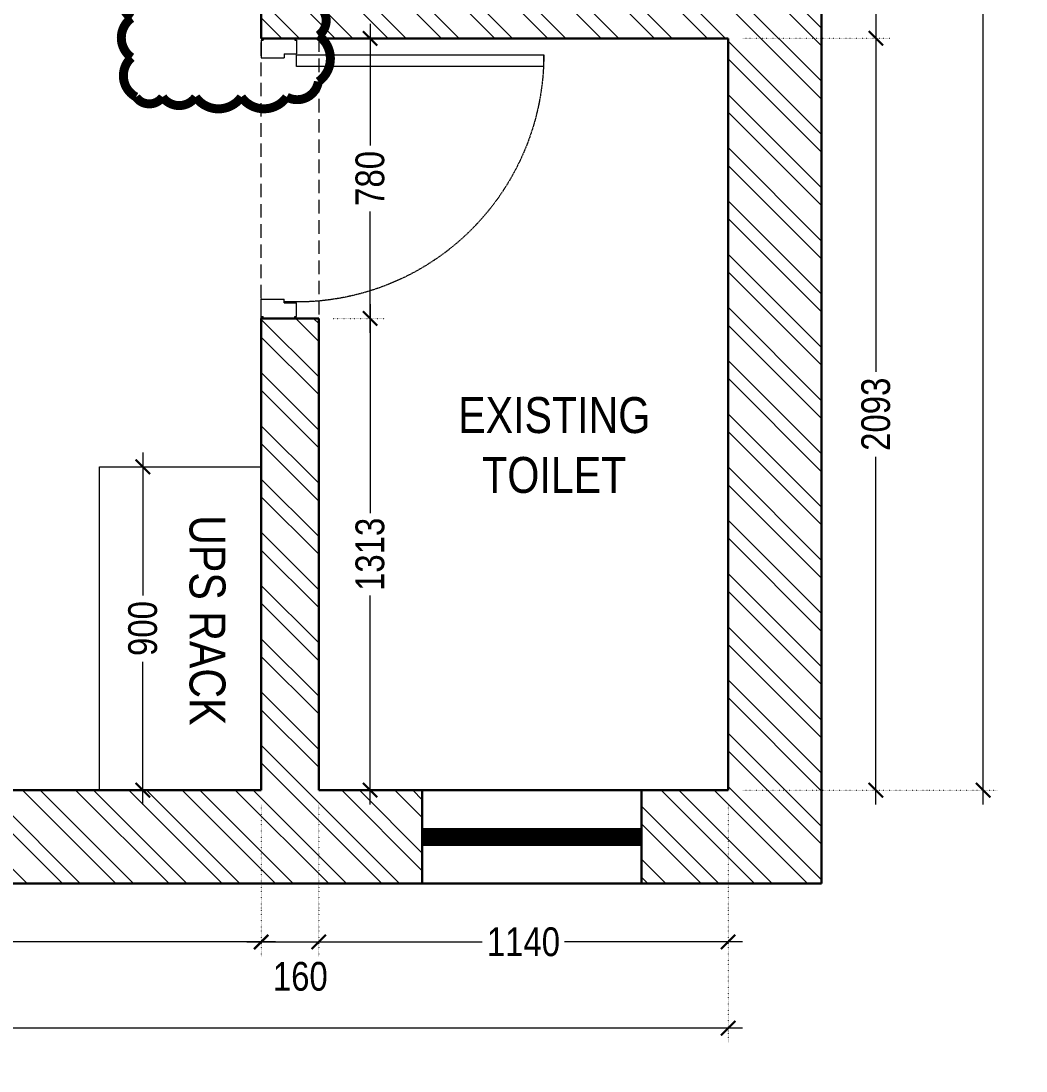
# Model space of a CAD drawing. Header units: millimetres. Extents: x -49972 to -35289, y -2918842 to -2908283.
# Drawn here: x -38088 to -35289, y -2918777 to -2915855 of the extents above; entities that cross this region are included whole.
import ezdxf

# ---------------------------------------------------------------- set-up
doc = ezdxf.new("R2010")
doc.units = ezdxf.units.MM
doc.header["$LTSCALE"] = 12
doc.header["$MEASUREMENT"] = 0
doc.header["$PDMODE"] = 3
doc.linetypes.add('DOT2', pattern=[0.125, 0, -0.125])
doc.linetypes.add('HIDDEN2', pattern=[0.1875, 0.125, -0.0625])
doc.layers.get('0').update_dxf_attribs({"lineweight": 25})
for name, color, linetype, lineweight in [('A-WALL', 93, 'Continuous', 30), ('Door', 34, 'Continuous', 20), ('LENS-DOOR', 34, 'Continuous', 20), ('LENS-TEXT', 31, 'Continuous', 5), ('LENS_DIMENSION', 193, 'Continuous', 0), ('LENS_DOOR_LINTEL', 32, 'HIDDEN2', 5), ('LK-FF&E WALL', 1, 'Continuous', 9), ('LN-HATCH', 251, 'Continuous', 0)]:
    doc.layers.add(name, color=color, linetype=linetype, lineweight=lineweight)
doc.styles.add('LK TXT', font='Gill Sans MT Condensed Regular.ttf')
doc.styles.get("Standard").update_dxf_attribs({"font": 'Arial Narrow.ttf'})
doc.dimstyles.new('Working', dxfattribs={"dimscale": 0.8, "dimtxt": 100, "dimasz": 50, "dimexe": 50, "dimexo": 50, "dimgap": 25, "dimtad": 0, "dimdec": 0, "dimzin": 0, "dimdsep": 46, "dimtxsty": 'Standard', "dimblk": 'ARCHTICK', "dimcen": 0, "dimdle": 50, "dimclrd": 250, "dimclre": 8, "dimclrt": 7, "dimadec": 0, "dimazin": 0, "dimtfac": 1, "dimtdec": 0, "dimtofl": 0, "dimtmove": 1, "dimatfit": 3, "dimfxl": 3, "dimtolj": 1, "dimlwd": 5, "dimlwe": 0, "dimarcsym": 0})

# ---------------------------------------------------------------- blocks, each defined once
blk = doc.blocks.new('*U13')
at = {"layer": 'Door'}
for p, q in [((547491.5, 1778573.8), (547491.5, 1779235.3)), ((547522.8, 1779235.3), (547491.5, 1779235.3)), ((547522.8, 1779235.3), (547522.8, 1778573.8)), ((547447.3, 1778568.6), (547452.5, 1778568.6)), ((547447.3, 1778484.1), (547447.3, 1778568.6)), ((547452.5, 1778573.8), (547488.9, 1778573.8)), ((547452.5, 1778568.6), (547452.5, 1778573.8)), ((547488.9, 1778539.9), (547488.9, 1778573.8)), ((547522.8, 1778573.8), (547491.5, 1778573.8)), ((548192.1, 1778573.8), (548155.6, 1778573.8)), ((548155.6, 1778539.9), (548155.6, 1778573.8)), ((548192.1, 1778568.6), (548192.1, 1778573.8)), ((548197.3, 1778568.6), (548192.1, 1778568.6)), ((548197.3, 1778484.1), (548197.3, 1778568.6)), ((547488.9, 1778539.9), (547499.3, 1778539.9)), ((547499.3, 1778478.9), (547499.3, 1778539.9)), ((548145.2, 1778478.9), (548145.2, 1778539.9)), ((548155.6, 1778539.9), (548145.2, 1778539.9)), ((547447.3, 1778484.1), (547452.5, 1778484.1)), ((547452.5, 1778478.9), (547452.5, 1778484.1)), ((547452.5, 1778478.9), (547499.3, 1778478.9)), ((548192.1, 1778478.9), (548145.2, 1778478.9)), ((548192.1, 1778478.9), (548192.1, 1778484.1)), ((548197.3, 1778484.1), (548192.1, 1778484.1))]:
    blk.add_line(p, q, dxfattribs=at)
at = {"layer": 'Door', "color": 7, "linetype": 'HIDDEN2', "extrusion": (0, 0, -1)}
blk.add_ellipse((547491.5, 1778573.8), major_axis=(661.5, 0), ratio=1, start_param=-1.570791, end_param=0.051209, dxfattribs=at)
blk = doc.blocks.new('chennai mugappair existignd')
at = {"layer": 'LN-HATCH'}
h = blk.add_hatch(dxfattribs=at)
h.set_pattern_fill('ANSI32', color=256, scale=11, angle=90)
h.set_pattern_definition([(135, (-53798.23, 2272851.68), (-74.087113, -74.087113), []), (135, (-53798.23, 2272901.08), (-74.087113, -74.087113), [])])
h.paths.add_polyline_path([(-7119.7, -2791485.6), (-7119.7, -2782305.6), (-19582.7, -2782305.6), (-19582.7, -2782565.6), (-7379.7, -2782565.6), (-7379.7, -2788972.6), (-8679.7, -2788972.6), (-8679.7, -2789132.6), (-7379.7, -2789132.6), (-7379.7, -2791225.6), (-7621.2, -2791225.6), (-7621.2, -2791485.6)])
h.paths.add_polyline_path([(-8231.2, -2791485.6), (-8231.2, -2791225.6), (-8519.7, -2791225.6), (-8519.7, -2789912.6), (-8679.7, -2789912.6), (-8679.7, -2791225.6), (-13096.7, -2791225.6), (-13096.7, -2786155.6), (-15352.7, -2786155.6), (-15352.7, -2791225.6), (-19582.7, -2791225.6), (-19582.7, -2791485.6), (-15092.7, -2791485.6), (-15092.7, -2786435.6), (-13356.7, -2786435.6), (-13356.7, -2791485.6)], flags=17)
at = {"layer": 'A-WALL', "color": 1}
for p, q in [((-7119.7, -2782305.6), (-7119.7, -2791485.6)), ((-8679.7, -2788972.6), (-8679.7, -2789132.6)), ((-7379.7, -2789132.6), (-8679.7, -2789132.6)), ((-7379.7, -2789132.6), (-7379.7, -2791225.6)), ((-8519.7, -2789912.6), (-8679.7, -2789912.6)), ((-8679.7, -2789912.6), (-8679.7, -2791225.6)), ((-8519.7, -2789912.6), (-8519.7, -2791225.6)), ((-8679.7, -2791225.6), (-13096.7, -2791225.6)), ((-8231.2, -2791225.6), (-8519.7, -2791225.6)), ((-7621.2, -2791225.6), (-8231.2, -2791225.6)), ((-8231.2, -2791225.6), (-8231.2, -2791485.6)), ((-7379.7, -2791225.6), (-7621.2, -2791225.6)), ((-7621.2, -2791225.6), (-7621.2, -2791485.6)), ((-8231.2, -2791485.6), (-13356.7, -2791485.6)), ((-7621.2, -2791485.6), (-8231.2, -2791485.6)), ((-7119.7, -2791485.6), (-7621.2, -2791485.6))]:
    blk.add_line(p, q, dxfattribs=at)
at = {"layer": 'A-WALL', "color": 1, "const_width": 50}
blk.add_lwpolyline([(-7621.2, -2791355.6), (-8231.2, -2791355.6)], dxfattribs=at)
at = {"layer": 'LENS_DOOR_LINTEL', "ltscale": 25}
blk.add_lwpolyline([(-8679.7, -2789132.6), (-8519.7, -2789132.6), (-8519.7, -2789912.6), (-8679.7, -2789912.6)], close=True, dxfattribs=at)
at = {"layer": 'LENS-DOOR', "xscale": 1.039999999996125, "yscale": 1.039999999996125, "zscale": 1.039999999996125, "rotation": 270}
blk.add_blockref('*U13', (-1858297.8, -2219787.4), dxfattribs=at)
blk = doc.blocks.new('_ArchTick')
at = {"const_width": 0.15}
blk.add_lwpolyline([(-0.5, -0.5), (0.5, 0.5)], dxfattribs=at)
blk = doc.blocks.new('*D48')
at = {"layer": 'Defpoints', "color": 0, "transparency": 16777216}
for p in [(-37868.7, -2917095.7), (-37868.7, -2917995.7), (-37748.4, -2917995.7)]:
    blk.add_point(p, dxfattribs=at)
at = {"layer": 'LENS_DIMENSION', "color": 8, "lineweight": 5, "transparency": 16777216}
for p, q in [((-37748.4, -2917055.7), (-37748.4, -2917453.4)), ((-37748.4, -2918035.7), (-37748.4, -2917638.1))]:
    blk.add_line(p, q, dxfattribs=at)
at = {"layer": 'LENS_DIMENSION', "color": 8, "linetype": 'DOT2', "lineweight": 0, "transparency": 16777216}
for p, q in [((-37828.7, -2917095.7), (-37708.4, -2917095.7)), ((-37828.7, -2917995.7), (-37708.4, -2917995.7))]:
    blk.add_line(p, q, dxfattribs=at)
at = {"layer": 'LENS_DIMENSION', "color": 8, "lineweight": 5, "transparency": 16777216, "xscale": 40, "yscale": 40, "zscale": 40}
for p, rotation in [((-37748.4, -2917095.7), 90), ((-37748.4, -2917995.7), 270)]:
    blk.add_blockref('_ArchTick', p, dxfattribs=dict(at, rotation=rotation))
at = {"layer": 'LENS_DIMENSION', "color": 0, "transparency": 16777216, "insert": (-37748.4, -2917545.7), "char_height": 80, "attachment_point": 5, "rotation": 90}
blk.add_mtext('\\A1;900', dxfattribs=at)
blk = doc.blocks.new('*D54')
at = {"layer": 'Defpoints', "color": 0, "transparency": 16777216}
for p in [(-37258.7, -2915902.7), (-37258.7, -2916682.7), (-37115.7, -2916682.7)]:
    blk.add_point(p, dxfattribs=at)
at = {"layer": 'LENS_DIMENSION', "color": 8, "lineweight": 5, "transparency": 16777216}
for p, q in [((-37115.7, -2915862.7), (-37115.7, -2916200.7)), ((-37115.7, -2916722.7), (-37115.7, -2916384.8))]:
    blk.add_line(p, q, dxfattribs=at)
at = {"layer": 'LENS_DIMENSION', "color": 8, "linetype": 'DOT2', "lineweight": 0, "transparency": 16777216}
for p, q in [((-37218.7, -2915902.7), (-37075.7, -2915902.7)), ((-37218.7, -2916682.7), (-37075.7, -2916682.7))]:
    blk.add_line(p, q, dxfattribs=at)
at = {"layer": 'LENS_DIMENSION', "color": 8, "lineweight": 5, "transparency": 16777216, "xscale": 40, "yscale": 40, "zscale": 40}
for p, rotation in [((-37115.7, -2915902.7), 90), ((-37115.7, -2916682.7), 270)]:
    blk.add_blockref('_ArchTick', p, dxfattribs=dict(at, rotation=rotation))
at = {"layer": 'LENS_DIMENSION', "color": 0, "transparency": 16777216, "insert": (-37115.7, -2916292.7), "char_height": 80, "attachment_point": 5, "rotation": 90}
blk.add_mtext('\\A1;780', dxfattribs=at)
blk = doc.blocks.new('*D55')
at = {"layer": 'Defpoints', "color": 0, "transparency": 16777216}
for p in [(-37258.7, -2916682.7), (-37258.7, -2917995.7), (-37115.7, -2917995.7)]:
    blk.add_point(p, dxfattribs=at)
at = {"layer": 'LENS_DIMENSION', "color": 8, "lineweight": 5, "transparency": 16777216}
for p, q in [((-37115.7, -2916642.7), (-37115.7, -2917224.4)), ((-37115.7, -2918035.7), (-37115.7, -2917454.1))]:
    blk.add_line(p, q, dxfattribs=at)
at = {"layer": 'LENS_DIMENSION', "color": 8, "linetype": 'DOT2', "lineweight": 0, "transparency": 16777216}
for p, q in [((-37218.7, -2916682.7), (-37075.7, -2916682.7)), ((-37218.7, -2917995.7), (-37075.7, -2917995.7))]:
    blk.add_line(p, q, dxfattribs=at)
at = {"layer": 'LENS_DIMENSION', "color": 8, "lineweight": 5, "transparency": 16777216, "xscale": 40, "yscale": 40, "zscale": 40}
for p, rotation in [((-37115.7, -2916682.7), 90), ((-37115.7, -2917995.7), 270)]:
    blk.add_blockref('_ArchTick', p, dxfattribs=dict(at, rotation=rotation))
at = {"layer": 'LENS_DIMENSION', "color": 0, "transparency": 16777216, "insert": (-37115.7, -2917339.2), "char_height": 80, "attachment_point": 5, "rotation": 90}
blk.add_mtext('\\A1;1313', dxfattribs=at)
blk = doc.blocks.new('*D78')
at = {"layer": 'Defpoints', "color": 0, "transparency": 16777216}
for p in [(-36118.7, -2915742.7), (-36118.7, -2915902.7), (-35707.5, -2915902.7)]:
    blk.add_point(p, dxfattribs=at)
at = {"layer": 'LENS_DIMENSION', "color": 8, "lineweight": 5, "transparency": 16777216}
for p, q in [((-35707.5, -2915702.7), (-35707.5, -2915942.7)), ((-35514.9, -2915765), (-35514.9, -2915725)), ((-35707.5, -2915822.7), (-35514.9, -2915765))]:
    blk.add_line(p, q, dxfattribs=at)
at = {"layer": 'LENS_DIMENSION', "color": 8, "linetype": 'DOT2', "lineweight": 0, "transparency": 16777216}
for p, q in [((-36078.7, -2915742.7), (-35667.5, -2915742.7)), ((-36078.7, -2915902.7), (-35667.5, -2915902.7))]:
    blk.add_line(p, q, dxfattribs=at)
at = {"layer": 'LENS_DIMENSION', "color": 8, "lineweight": 5, "transparency": 16777216, "xscale": 40, "yscale": 40, "zscale": 40}
for p, rotation in [((-35707.5, -2915742.7), 90), ((-35707.5, -2915902.7), 270)]:
    blk.add_blockref('_ArchTick', p, dxfattribs=dict(at, rotation=rotation))
at = {"layer": 'LENS_DIMENSION', "color": 0, "transparency": 16777216, "insert": (-35514.9, -2915635.7), "char_height": 80, "attachment_point": 5, "rotation": 90}
blk.add_mtext('\\A1;160', dxfattribs=at)
blk = doc.blocks.new('*D79')
at = {"layer": 'Defpoints', "color": 0, "transparency": 16777216}
for p in [(-36118.7, -2915902.7), (-36118.7, -2917995.7), (-35707.5, -2917995.7)]:
    blk.add_point(p, dxfattribs=at)
at = {"layer": 'LENS_DIMENSION', "color": 8, "lineweight": 5, "transparency": 16777216}
for p, q in [((-35707.5, -2915862.7), (-35707.5, -2916830.7)), ((-35707.5, -2918035.7), (-35707.5, -2917067.7))]:
    blk.add_line(p, q, dxfattribs=at)
at = {"layer": 'LENS_DIMENSION', "color": 8, "linetype": 'DOT2', "lineweight": 0, "transparency": 16777216}
for p, q in [((-36078.7, -2915902.7), (-35667.5, -2915902.7)), ((-36078.7, -2917995.7), (-35667.5, -2917995.7))]:
    blk.add_line(p, q, dxfattribs=at)
at = {"layer": 'LENS_DIMENSION', "color": 8, "lineweight": 5, "transparency": 16777216, "xscale": 40, "yscale": 40, "zscale": 40}
for p, rotation in [((-35707.5, -2915902.7), 90), ((-35707.5, -2917995.7), 270)]:
    blk.add_blockref('_ArchTick', p, dxfattribs=dict(at, rotation=rotation))
at = {"layer": 'LENS_DIMENSION', "color": 0, "transparency": 16777216, "insert": (-35707.5, -2916949.2), "char_height": 80, "attachment_point": 5, "rotation": 90}
blk.add_mtext('\\A1;2093', dxfattribs=at)
blk = doc.blocks.new('*D80')
at = {"layer": 'Defpoints', "color": 0, "transparency": 16777216}
for p in [(-36118.7, -2909335.7), (-35408.8, -2909335.7), (-36118.7, -2917995.7)]:
    blk.add_point(p, dxfattribs=at)
at = {"layer": 'LENS_DIMENSION', "color": 8, "lineweight": 5, "transparency": 16777216}
for p, q in [((-35408.8, -2909295.7), (-35408.8, -2913121.2)), ((-35408.8, -2918035.7), (-35408.8, -2913665.7))]:
    blk.add_line(p, q, dxfattribs=at)
at = {"layer": 'LENS_DIMENSION', "color": 8, "linetype": 'DOT2', "lineweight": 0, "transparency": 16777216}
for p, q in [((-36078.7, -2909335.7), (-35368.8, -2909335.7)), ((-36078.7, -2917995.7), (-35368.8, -2917995.7))]:
    blk.add_line(p, q, dxfattribs=at)
at = {"layer": 'LENS_DIMENSION', "color": 8, "lineweight": 5, "transparency": 16777216, "xscale": 40, "yscale": 40, "zscale": 40}
for p, rotation in [((-35408.8, -2909335.7), 90), ((-35408.8, -2917995.7), 270)]:
    blk.add_blockref('_ArchTick', p, dxfattribs=dict(at, rotation=rotation))
at = {"layer": 'LENS_DIMENSION', "color": 0, "transparency": 16777216, "insert": (-35408.8, -2913393.5), "char_height": 80, "attachment_point": 5, "rotation": 90}
blk.add_mtext('\\A1;8660 [28\'-5"]', dxfattribs=at)
blk = doc.blocks.new('*D111')
at = {"layer": 'Defpoints', "color": 0, "transparency": 16777216}
for p in [(-39385.7, -2917995.7), (-37418.7, -2917995.7), (-37418.7, -2918418.2)]:
    blk.add_point(p, dxfattribs=at)
at = {"layer": 'LENS_DIMENSION', "color": 8, "linetype": 'DOT2', "lineweight": 0, "transparency": 16777216}
for p, q in [((-39385.7, -2918035.7), (-39385.7, -2918458.2)), ((-37418.7, -2918035.7), (-37418.7, -2918458.2))]:
    blk.add_line(p, q, dxfattribs=at)
at = {"layer": 'LENS_DIMENSION', "color": 8, "lineweight": 5, "transparency": 16777216}
for p, q in [((-39425.7, -2918418.2), (-38517.1, -2918418.2)), ((-37378.7, -2918418.2), (-38287.4, -2918418.2))]:
    blk.add_line(p, q, dxfattribs=at)
at = {"layer": 'LENS_DIMENSION', "color": 8, "lineweight": 5, "transparency": 16777216, "xscale": 40, "yscale": 40, "zscale": 40, "rotation": 180}
blk.add_blockref('_ArchTick', (-39385.7, -2918418.2), dxfattribs=at)
at = {"layer": 'LENS_DIMENSION', "color": 8, "lineweight": 5, "transparency": 16777216, "xscale": 40, "yscale": 40, "zscale": 40}
blk.add_blockref('_ArchTick', (-37418.7, -2918418.2), dxfattribs=at)
at = {"layer": 'LENS_DIMENSION', "color": 0, "transparency": 16777216, "insert": (-38402.2, -2918418.2), "char_height": 80, "attachment_point": 5}
blk.add_mtext('\\A1;1967', dxfattribs=at)
blk = doc.blocks.new('*D112')
at = {"layer": 'Defpoints', "color": 0, "transparency": 16777216}
for p in [(-37418.7, -2917995.7), (-37258.7, -2917995.7), (-37258.7, -2918418.2)]:
    blk.add_point(p, dxfattribs=at)
at = {"layer": 'LENS_DIMENSION', "color": 8, "linetype": 'DOT2', "lineweight": 0, "transparency": 16777216}
for p, q in [((-37418.7, -2918035.7), (-37418.7, -2918458.2)), ((-37258.7, -2918035.7), (-37258.7, -2918458.2))]:
    blk.add_line(p, q, dxfattribs=at)
at = {"layer": 'LENS_DIMENSION', "color": 8, "lineweight": 5, "transparency": 16777216}
blk.add_line((-37458.7, -2918418.2), (-37218.7, -2918418.2), dxfattribs=at)
at = {"layer": 'LENS_DIMENSION', "color": 8, "lineweight": 5, "transparency": 16777216, "xscale": 40, "yscale": 40, "zscale": 40, "rotation": 180}
blk.add_blockref('_ArchTick', (-37418.7, -2918418.2), dxfattribs=at)
at = {"layer": 'LENS_DIMENSION', "color": 8, "lineweight": 5, "transparency": 16777216, "xscale": 40, "yscale": 40, "zscale": 40}
blk.add_blockref('_ArchTick', (-37258.7, -2918418.2), dxfattribs=at)
at = {"layer": 'LENS_DIMENSION', "color": 0, "transparency": 16777216, "insert": (-37309.9, -2918514.4), "char_height": 80, "attachment_point": 5}
blk.add_mtext('\\A1;160', dxfattribs=at)
blk = doc.blocks.new('*D113')
at = {"layer": 'Defpoints', "color": 0, "transparency": 16777216}
for p in [(-37258.7, -2917995.7), (-36118.7, -2917995.7), (-36118.7, -2918418.2)]:
    blk.add_point(p, dxfattribs=at)
at = {"layer": 'LENS_DIMENSION', "color": 8, "linetype": 'DOT2', "lineweight": 0, "transparency": 16777216}
for p, q in [((-37258.7, -2918035.7), (-37258.7, -2918458.2)), ((-36118.7, -2918035.7), (-36118.7, -2918458.2))]:
    blk.add_line(p, q, dxfattribs=at)
at = {"layer": 'LENS_DIMENSION', "color": 8, "lineweight": 5, "transparency": 16777216}
for p, q in [((-37298.7, -2918418.2), (-36803.5, -2918418.2)), ((-36078.7, -2918418.2), (-36574, -2918418.2))]:
    blk.add_line(p, q, dxfattribs=at)
at = {"layer": 'LENS_DIMENSION', "color": 8, "lineweight": 5, "transparency": 16777216, "xscale": 40, "yscale": 40, "zscale": 40, "rotation": 180}
blk.add_blockref('_ArchTick', (-37258.7, -2918418.2), dxfattribs=at)
at = {"layer": 'LENS_DIMENSION', "color": 8, "lineweight": 5, "transparency": 16777216, "xscale": 40, "yscale": 40, "zscale": 40}
blk.add_blockref('_ArchTick', (-36118.7, -2918418.2), dxfattribs=at)
at = {"layer": 'LENS_DIMENSION', "color": 0, "transparency": 16777216, "insert": (-36688.7, -2918418.2), "char_height": 80, "attachment_point": 5}
blk.add_mtext('\\A1;1140', dxfattribs=at)
blk = doc.blocks.new('*D114')
at = {"layer": 'Defpoints', "color": 0, "transparency": 16777216}
for p in [(-41835.7, -2917995.7), (-36118.7, -2917995.7), (-41835.7, -2918658.2)]:
    blk.add_point(p, dxfattribs=at)
at = {"layer": 'LENS_DIMENSION', "color": 8, "linetype": 'DOT2', "lineweight": 0, "transparency": 16777216}
for p, q in [((-41835.7, -2918035.7), (-41835.7, -2918698.2)), ((-36118.7, -2918035.7), (-36118.7, -2918698.2))]:
    blk.add_line(p, q, dxfattribs=at)
at = {"layer": 'LENS_DIMENSION', "color": 8, "lineweight": 5, "transparency": 16777216}
for p, q in [((-41875.7, -2918658.2), (-39249.5, -2918658.2)), ((-36078.7, -2918658.2), (-38705, -2918658.2))]:
    blk.add_line(p, q, dxfattribs=at)
at = {"layer": 'LENS_DIMENSION', "color": 8, "lineweight": 5, "transparency": 16777216, "xscale": 40, "yscale": 40, "zscale": 40, "rotation": 180}
blk.add_blockref('_ArchTick', (-41835.7, -2918658.2), dxfattribs=at)
at = {"layer": 'LENS_DIMENSION', "color": 8, "lineweight": 5, "transparency": 16777216, "xscale": 40, "yscale": 40, "zscale": 40}
blk.add_blockref('_ArchTick', (-36118.7, -2918658.2), dxfattribs=at)
at = {"layer": 'LENS_DIMENSION', "color": 0, "transparency": 16777216, "insert": (-38977.2, -2918658.2), "char_height": 80, "attachment_point": 5}
blk.add_mtext('\\A1;5717 [18\'-9"]', dxfattribs=at)

msp = doc.modelspace()

# ---------------------------------------------------------------- linework, layer by layer
at = {"layer": 'LENS-TEXT', "color": 1, "true_color": 0xf50000, "const_width": 25}
msp.add_lwpolyline([(-37779.7, -2915411.6, 0.520567), (-37779.7, -2915519.8, 0.520567), (-37779.7, -2915642.4, 0.520567), (-37779.7, -2915723.7, 0.520567), (-37779.7, -2915846.5, 0.520567), (-37779.7, -2915956.2, 0.520567), (-37767.3, -2916066, 0.520567), (-37693.3, -2916066, 0.520567), (-37601.3, -2916066, 0.520567), (-37474.1, -2916066, 0.520567), (-37347.7, -2916066, 0.520567), (-37259.5, -2916023.2, 0.520567), (-37259.5, -2915895, 0.520567), (-37259.5, -2915811.9, 0.520567), (-37259.5, -2915737.8, 0.520567), (-37259.5, -2915655, 0.520567), (-37259.5, -2915557.4, 0.520567), (-37259.5, -2915485.4, 0.520567), (-37286.9, -2915411.6, 0.520567), (-37383.8, -2915411.6, 0.520567), (-37456.1, -2915411.6, 0.520567), (-37576.3, -2915411.6, 0.520567), (-37678.9, -2915411.6, 0.520567)], format="xyb", close=True, dxfattribs=at)
at = {"layer": 'LK-FF&E WALL'}
msp.add_lwpolyline([(-37418.7, -2917095.7), (-37418.7, -2917995.7), (-37868.7, -2917995.7), (-37868.7, -2917095.7)], close=True, dxfattribs=at)

# ---------------------------------------------------------------- block references
at = {"layer": 'LENS-TEXT'}
msp.add_blockref('chennai mugappair existignd', (-28739, -126770.2), dxfattribs=at)

# ---------------------------------------------------------------- texts
at = {"layer": 'LENS-TEXT', "linetype": 'Continuous', "ltscale": 3, "insert": (-36602.9, -2917035.6), "char_height": 100, "width": 407.748, "attachment_point": 5, "style": 'LK TXT'}
msp.add_mtext('EXISTING\\PTOILET', dxfattribs=at)
at = {"layer": 'LENS-TEXT', "linetype": 'Continuous', "ltscale": 3, "insert": (-37569, -2917523), "char_height": 100, "attachment_point": 5, "rotation": 270, "style": 'LK TXT'}
msp.add_mtext_dynamic_manual_height_columns('UPS RACK', width=1099.487, gutter_width=1, heights=[0], dxfattribs=at)

# ---------------------------------------------------------------- dimensions: what is measured, and where the dimension line sits
at = {"layer": 'LENS_DIMENSION'}
dim = msp.add_linear_dim(base=(-35408.8, -2909335.7), p1=(-36118.7, -2917995.7), p2=(-36118.7, -2909335.7), angle=90, dimstyle='Working', override={"dimclrd": 8, "dimclrt": 0, "dimfxl": 25}, dxfattribs=at)
dim.commit()
dim.dimension.update_dxf_attribs({"geometry": '*D80', "text_midpoint": (-35408.8, -2913393.5), "dimtype": 128})
for base, p1, p2, picture, middle in [((-35707.5, -2915902.7), (-36118.7, -2915742.7), (-36118.7, -2915902.7), '*D78', (-35514.9, -2915705)), ((-37115.7, -2916682.7), (-37258.7, -2915902.7), (-37258.7, -2916682.7), '*D54', (-37115.7, -2916292.7)), ((-35707.5, -2917995.7), (-36118.7, -2915902.7), (-36118.7, -2917995.7), '*D79', (-35707.5, -2916949.2)), ((-37115.7, -2917995.7), (-37258.7, -2916682.7), (-37258.7, -2917995.7), '*D55', (-37115.7, -2917339.2)), ((-37748.4, -2917995.7), (-37868.7, -2917095.7), (-37868.7, -2917995.7), '*D48', (-37748.4, -2917545.7))]:
    dim = msp.add_linear_dim(base=base, p1=p1, p2=p2, angle=90, dimstyle='Working', override={"dimclrd": 8, "dimclrt": 0, "dimfxl": 25}, dxfattribs=at)
    dim.commit()
    dim.dimension.update_dxf_attribs({"geometry": picture, "text_midpoint": middle})
for base, p1, p2, picture, middle in [((-41835.7, -2918658.2), (-36118.7, -2917995.7), (-41835.7, -2917995.7), '*D114', (-38977.2, -2918658.2)), ((-37418.7, -2918418.2), (-39385.7, -2917995.7), (-37418.7, -2917995.7), '*D111', (-38402.2, -2918418.2)), ((-36118.7, -2918418.2), (-37258.7, -2917995.7), (-36118.7, -2917995.7), '*D113', (-36688.7, -2918418.2))]:
    dim = msp.add_linear_dim(base=base, p1=p1, p2=p2, dimstyle='Working', override={"dimclrd": 8, "dimclrt": 0, "dimfxl": 25}, dxfattribs=at)
    dim.commit()
    dim.dimension.update_dxf_attribs({"geometry": picture, "text_midpoint": middle})
dim = msp.add_linear_dim(base=(-37258.7, -2918418.2), p1=(-37418.7, -2917995.7), p2=(-37258.7, -2917995.7), dimstyle='Working', override={"dimclrd": 8, "dimclrt": 0, "dimfxl": 25}, dxfattribs=at)
dim.commit()
dim.dimension.update_dxf_attribs({"geometry": '*D112', "text_midpoint": (-37309.9, -2918514.4), "dimtype": 128})

doc.saveas('drawing.dxf')
